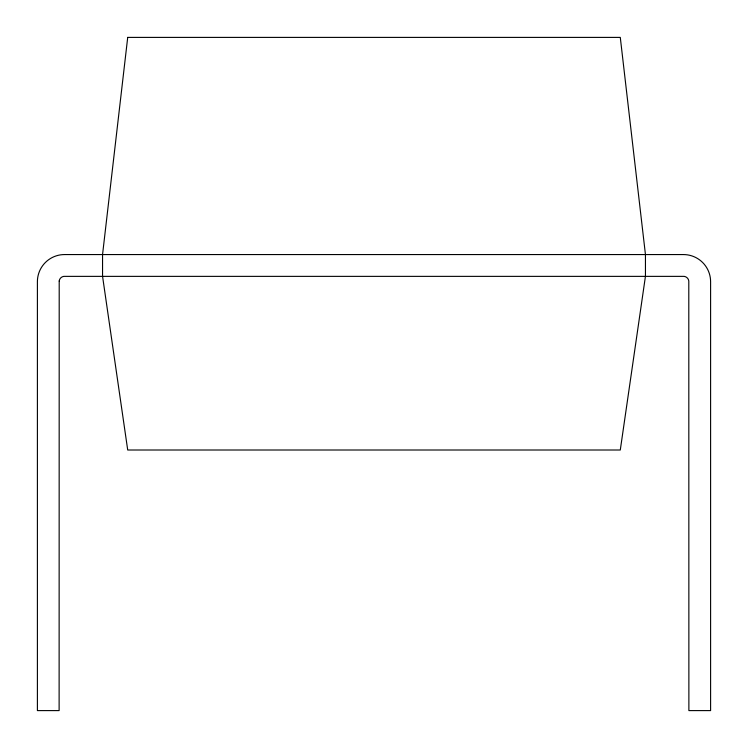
<?xml version="1.0" encoding="UTF-8"?>
<svg xmlns="http://www.w3.org/2000/svg" width="748" height="748" viewBox="0 0 748 748"><rect width="100%" height="100%" fill="white"/><g stroke="black" fill="none" stroke-linecap="round" stroke-linejoin="round"><path stroke-width="1.12" d="M59.204 281.005L59.12 710.6L37.4 710.6L37.4 281.706A27.143 27.143 0 0 1 64.543 254.563L683.457 254.563A27.143 27.143 0 0 1 710.6 281.706L710.6 710.6L688.88 710.6L688.796 281.005A5.386 5.386 0 0 0 684.158 276.367L63.842 276.367A5.386 5.386 0 0 0 59.204 281.005M127.712 37.4L102.551 254.563L102.551 276.274L127.712 450.006L620.288 450.006L645.449 276.274L645.449 254.563L620.288 37.4L127.712 37.4"/></g></svg>
